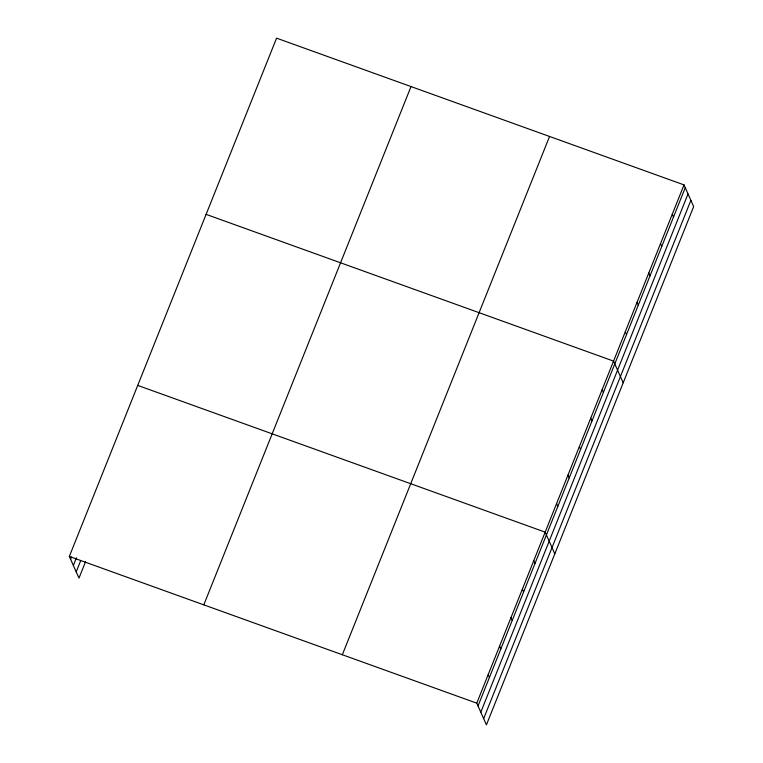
<?xml version="1.0" encoding="UTF-8"?>
<svg xmlns="http://www.w3.org/2000/svg" width="763" height="763" viewBox="0 0 763 763"><rect width="100%" height="100%" fill="white"/><g stroke="black" fill="none" stroke-linecap="round" stroke-linejoin="round"><path stroke-width="1.14" d="M85.57 561.663L78.99 578.106L69.338 556.427L276.568 38.15L684.01 184.894L693.662 206.573L486.432 724.85L476.78 703.171L684.01 184.894M70.587 559.231L71.464 557.038M73.362 565.459L76.434 557.782M76.214 571.878L80.601 560.91M203.797 604.859L411.019 86.572M342.329 654.749L549.551 136.472M478.029 705.975L685.25 187.698M480.804 712.203L688.026 193.926M483.656 718.622L690.887 200.345M206.105 214.365L613.547 361.109L623.199 382.788M137.721 385.401L545.163 532.145L554.815 553.814M69.338 556.427L476.78 703.171M672.27 214.269L673.51 217.064M660.52 243.635L661.769 246.43M648.779 273.001L650.028 275.805M637.038 302.377L638.278 305.171M625.298 331.743L626.537 334.537M602.15 389.616L603.399 392.411M590.753 418.124L592.002 420.918M579.355 446.632L580.605 449.426M567.958 475.13L569.208 477.934M556.561 503.637L557.81 506.432M533.766 560.652L535.016 563.447M522.369 589.15L523.618 591.954M510.972 617.658L512.221 620.453M499.574 646.166L500.824 648.96M488.177 674.673L489.426 677.468"/></g></svg>
